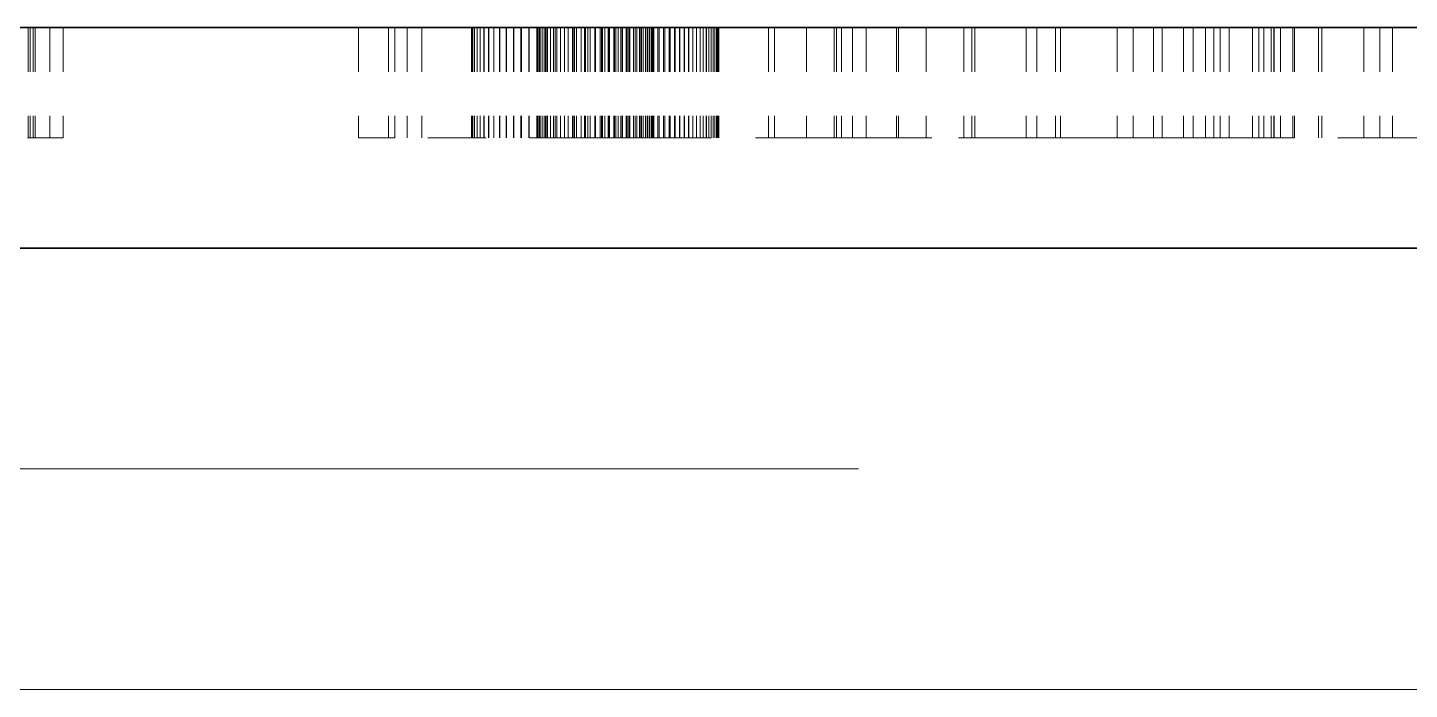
# Model space of a CAD drawing. Extents: x 23 to 587, y 4 to 413.
# Drawn here: x 114.291 to 117.423, y 247.85 to 249.35 of the extents above; entities that cross this region are included whole.
import ezdxf

# ---------------------------------------------------------------- set-up
doc = ezdxf.new("R2010")
doc.units = 0
doc.linetypes.add('DASHED', pattern=[15, 12, -3])
doc.layers.get('0').update_dxf_attribs({"lineweight": 13})

# ---------------------------------------------------------------- blocks, each defined once
blk = doc.blocks.new('BLOCK6915')
at = {"color": 7, "lineweight": 35}
for p, q in [((63, 70.5), (17, 70.5)), ((68, 69.5), (-68, 69.5)), ((63, 69.5), (17, 69.5))]:
    blk.add_line(p, q, dxfattribs=at)
at = {"color": 7, "linetype": 'DASHED', "lineweight": 13, "ltscale": 0.0125}
for p, q in [((49.2355, 70.5), (49.2355, 70)), ((49.2455, 70.5), (49.2455, 70)), ((49.2583, 70.5), (49.2583, 70)), ((49.2678, 70.5), (49.2678, 70)), ((49.3341, 70.5), (49.3341, 70)), ((49.3942, 70.5), (49.3942, 70)), ((50.7328, 70.5), (50.7328, 70)), ((50.8686, 70.5), (50.8686, 70)), ((50.8972, 70.5), (50.8972, 70)), ((50.9535, 70.5), (50.9535, 70)), ((51.0203, 70.5), (51.0203, 70)), ((51.2454, 70.5), (51.2454, 70)), ((51.247, 70.5), (51.247, 70)), ((51.247, 70.5), (51.247, 70)), ((51.2517, 70.5), (51.2517, 70)), ((51.2518, 70.5), (51.2518, 70)), ((51.2596, 70.5), (51.2596, 70)), ((51.2597, 70.5), (51.2597, 70)), ((51.2706, 70.5), (51.2706, 70)), ((51.2709, 70.5), (51.2709, 70)), ((51.2848, 70.5), (51.2848, 70)), ((51.2852, 70.5), (51.2852, 70)), ((51.3021, 70.5), (51.3021, 70)), ((51.3027, 70.5), (51.3027, 70)), ((51.3226, 70.5), (51.3226, 70)), ((51.3234, 70.5), (51.3234, 70)), ((51.3463, 70.5), (51.3463, 70)), ((51.3472, 70.5), (51.3472, 70)), ((51.373, 70.5), (51.373, 70)), ((51.3743, 70.5), (51.3743, 70)), ((51.403, 70.5), (51.403, 70)), ((51.4045, 70.5), (51.4045, 70)), ((51.4354, 70.5), (51.4354, 70)), ((51.4372, 70.5), (51.4372, 70)), ((51.4696, 70.5), (51.4696, 70)), ((51.4715, 70.5), (51.4715, 70)), ((51.5055, 70.5), (51.5055, 70)), ((51.5074, 70.5), (51.5074, 70)), ((51.5411, 70.5), (51.5411, 70)), ((51.5419, 70.5), (51.5419, 70)), ((51.5419, 70.5), (51.5419, 70)), ((51.5433, 70.5), (51.5433, 70)), ((51.5442, 70.5), (51.5442, 70)), ((51.5442, 70.5), (51.5442, 70)), ((51.545, 70.5), (51.545, 70)), ((51.548, 70.5), (51.548, 70)), ((51.548, 70.5), (51.548, 70)), ((51.5533, 70.5), (51.5533, 70)), ((51.5533, 70.5), (51.5533, 70)), ((51.5602, 70.5), (51.5602, 70)), ((51.5602, 70.5), (51.5602, 70)), ((51.5686, 70.5), (51.5686, 70)), ((51.5686, 70.5), (51.5686, 70)), ((51.5785, 70.5), (51.5785, 70)), ((51.5785, 70.5), (51.5785, 70)), ((51.5828, 70.5), (51.5828, 70)), ((51.5842, 70.5), (51.5842, 70)), ((51.5899, 70.5), (51.5899, 70)), ((51.5899, 70.5), (51.5899, 70)), ((51.6029, 70.5), (51.6029, 70)), ((51.6029, 70.5), (51.6029, 70)), ((51.6173, 70.5), (51.6173, 70)), ((51.6173, 70.5), (51.6173, 70)), ((51.6241, 70.5), (51.6241, 70)), ((51.6251, 70.5), (51.6251, 70)), ((51.633, 70.5), (51.633, 70)), ((51.633, 70.5), (51.633, 70)), ((51.6493, 70.5), (51.6493, 70)), ((51.6493, 70.5), (51.6493, 70)), ((51.6663, 70.5), (51.6663, 70)), ((51.6663, 70.5), (51.6663, 70)), ((51.6672, 70.5), (51.6672, 70)), ((51.6676, 70.5), (51.6676, 70)), ((51.6841, 70.5), (51.6841, 70)), ((51.6841, 70.5), (51.6841, 70)), ((51.7026, 70.5), (51.7026, 70)), ((51.7026, 70.5), (51.7026, 70)), ((51.7066, 70.5), (51.7066, 70)), ((51.7118, 70.5), (51.7118, 70)), ((51.7121, 70.5), (51.7121, 70)), ((51.7219, 70.5), (51.7219, 70)), ((51.7219, 70.5), (51.7219, 70)), ((51.7419, 70.5), (51.7419, 70)), ((51.7419, 70.5), (51.7419, 70)), ((51.7576, 70.5), (51.7576, 70)), ((51.7587, 70.5), (51.7587, 70)), ((51.7626, 70.5), (51.7626, 70)), ((51.7626, 70.5), (51.7626, 70)), ((51.7726, 70.5), (51.7726, 70)), ((51.784, 70.5), (51.784, 70)), ((51.784, 70.5), (51.784, 70)), ((51.8051, 70.5), (51.8051, 70)), ((51.8061, 70.5), (51.8061, 70)), ((51.8061, 70.5), (51.8061, 70)), ((51.8071, 70.5), (51.8071, 70)), ((51.8283, 70.5), (51.8283, 70)), ((51.8283, 70.5), (51.8283, 70)), ((51.8348, 70.5), (51.8348, 70)), ((51.8388, 70.5), (51.8388, 70)), ((51.8497, 70.5), (51.8497, 70)), ((51.8497, 70.5), (51.8497, 70)), ((51.8643, 70.5), (51.8643, 70)), ((51.8698, 70.5), (51.8698, 70)), ((51.8704, 70.5), (51.8704, 70)), ((51.8704, 70.5), (51.8704, 70)), ((51.8904, 70.5), (51.8904, 70)), ((51.8904, 70.5), (51.8904, 70)), ((51.8935, 70.5), (51.8935, 70)), ((51.9002, 70.5), (51.9002, 70)), ((51.9097, 70.5), (51.9097, 70)), ((51.9097, 70.5), (51.9097, 70)), ((51.9224, 70.5), (51.9224, 70)), ((51.9283, 70.5), (51.9283, 70)), ((51.9283, 70.5), (51.9283, 70)), ((51.93, 70.5), (51.93, 70)), ((51.9461, 70.5), (51.9461, 70)), ((51.9461, 70.5), (51.9461, 70)), ((51.951, 70.5), (51.951, 70)), ((51.9592, 70.5), (51.9592, 70)), ((51.9633, 70.5), (51.9633, 70)), ((51.9633, 70.5), (51.9633, 70)), ((51.9794, 70.5), (51.9794, 70)), ((51.9797, 70.5), (51.9797, 70)), ((51.9797, 70.5), (51.9797, 70)), ((51.9878, 70.5), (51.9878, 70)), ((51.9954, 70.5), (51.9954, 70)), ((51.9954, 70.5), (51.9954, 70)), ((52.0075, 70.5), (52.0075, 70)), ((52.0094, 70.5), (52.0094, 70)), ((52.01, 70.5), (52.01, 70)), ((52.01, 70.5), (52.01, 70)), ((52.0158, 70.5), (52.0158, 70)), ((52.023, 70.5), (52.023, 70)), ((52.023, 70.5), (52.023, 70)), ((52.0345, 70.5), (52.0345, 70)), ((52.0345, 70.5), (52.0345, 70)), ((52.0353, 70.5), (52.0353, 70)), ((52.0432, 70.5), (52.0432, 70)), ((52.0445, 70.5), (52.0445, 70)), ((52.0445, 70.5), (52.0445, 70)), ((52.053, 70.5), (52.053, 70)), ((52.053, 70.5), (52.053, 70)), ((52.0599, 70.5), (52.0599, 70)), ((52.0599, 70.5), (52.0599, 70)), ((52.0628, 70.5), (52.0628, 70)), ((52.0652, 70.5), (52.0652, 70)), ((52.0652, 70.5), (52.0652, 70)), ((52.0691, 70.5), (52.0691, 70)), ((52.0691, 70.5), (52.0691, 70)), ((52.07, 70.5), (52.07, 70)), ((52.0714, 70.5), (52.0714, 70)), ((52.0714, 70.5), (52.0714, 70)), ((52.0721, 70.5), (52.0721, 70)), ((52.0901, 70.5), (52.0901, 70)), ((52.0962, 70.5), (52.0962, 70)), ((52.1165, 70.5), (52.1165, 70)), ((52.1215, 70.5), (52.1215, 70)), ((52.1417, 70.5), (52.1417, 70)), ((52.1456, 70.5), (52.1456, 70)), ((52.1656, 70.5), (52.1656, 70)), ((52.1686, 70.5), (52.1686, 70)), ((52.1881, 70.5), (52.1881, 70)), ((52.1903, 70.5), (52.1903, 70)), ((52.2094, 70.5), (52.2094, 70)), ((52.2109, 70.5), (52.2109, 70)), ((52.2293, 70.5), (52.2293, 70)), ((52.2303, 70.5), (52.2303, 70)), ((52.248, 70.5), (52.248, 70)), ((52.2486, 70.5), (52.2486, 70)), ((52.2654, 70.5), (52.2654, 70)), ((52.2656, 70.5), (52.2656, 70)), ((52.2815, 70.5), (52.2815, 70)), ((52.2815, 70.5), (52.2815, 70)), ((52.2962, 70.5), (52.2962, 70)), ((52.2962, 70.5), (52.2962, 70)), ((52.3096, 70.5), (52.3096, 70)), ((52.3096, 70.5), (52.3096, 70)), ((52.3103, 70.5), (52.3103, 70)), ((52.3216, 70.5), (52.3216, 70)), ((52.3216, 70.5), (52.3216, 70)), ((52.3322, 70.5), (52.3322, 70)), ((52.3322, 70.5), (52.3322, 70)), ((52.3414, 70.5), (52.3414, 70)), ((52.3414, 70.5), (52.3414, 70)), ((52.3492, 70.5), (52.3492, 70)), ((52.3492, 70.5), (52.3492, 70)), ((52.3555, 70.5), (52.3555, 70)), ((52.3555, 70.5), (52.3555, 70)), ((52.3605, 70.5), (52.3605, 70)), ((52.3605, 70.5), (52.3605, 70)), ((52.364, 70.5), (52.364, 70)), ((52.364, 70.5), (52.364, 70)), ((52.3661, 70.5), (52.3661, 70)), ((52.3661, 70.5), (52.3661, 70)), ((52.3668, 70.5), (52.3668, 70)), ((52.5916, 70.5), (52.5916, 70)), ((52.6185, 70.5), (52.6185, 70)), ((52.7646, 70.5), (52.7646, 70)), ((52.8894, 70.5), (52.8894, 70)), ((52.8999, 70.5), (52.8999, 70)), ((52.9224, 70.5), (52.9224, 70)), ((52.9726, 70.5), (52.9726, 70)), ((53.0337, 70.5), (53.0337, 70)), ((53.1726, 70.5), (53.1726, 70)), ((53.181, 70.5), (53.181, 70)), ((53.3058, 70.5), (53.3058, 70)), ((53.4777, 70.5), (53.4777, 70)), ((53.5138, 70.5), (53.5138, 70)), ((53.5271, 70.5), (53.5271, 70)), ((53.7591, 70.5), (53.7591, 70)), ((53.8085, 70.5), (53.8085, 70)), ((53.8924, 70.5), (53.8924, 70)), ((53.9157, 70.5), (53.9157, 70)), ((54.1726, 70.5), (54.1726, 70)), ((54.1726, 70.5), (54.1726, 70)), ((54.2451, 70.5), (54.2451, 70)), ((54.3365, 70.5), (54.3365, 70)), ((54.3761, 70.5), (54.3761, 70)), ((54.4733, 70.5), (54.4733, 70)), ((54.5163, 70.5), (54.5163, 70)), ((54.5726, 70.5), (54.5726, 70)), ((54.6097, 70.5), (54.6097, 70)), ((54.6393, 70.5), (54.6393, 70)), ((54.68, 70.5), (54.68, 70)), ((54.7853, 70.5), (54.7853, 70)), ((54.8139, 70.5), (54.8139, 70)), ((54.8365, 70.5), (54.8365, 70)), ((54.8702, 70.5), (54.8702, 70)), ((54.8826, 70.5), (54.8826, 70)), ((54.8839, 70.5), (54.8839, 70)), ((54.9125, 70.5), (54.9125, 70)), ((54.9688, 70.5), (54.9688, 70)), ((54.9757, 70.5), (54.9757, 70)), ((55.0844, 70.5), (55.0844, 70)), ((55.0995, 70.5), (55.0995, 70)), ((55.2901, 70.5), (55.2901, 70)), ((55.3627, 70.5), (55.3627, 70)), ((55.4208, 70.5), (55.4208, 70))]:
    blk.add_line(p, q, dxfattribs=at)
at = {"color": 7, "lineweight": 35, "ltscale": 5.7225e-05}
blk.add_line((51.5442, 70.5), (51.5419, 70.5), dxfattribs=at)
at = {"color": 7, "lineweight": 35, "ltscale": 9.5375e-05}
blk.add_line((51.548, 70.5), (51.5442, 70.5), dxfattribs=at)
at = {"color": 7, "lineweight": 35, "ltscale": 0.000133325}
blk.add_line((51.5533, 70.5), (51.548, 70.5), dxfattribs=at)
at = {"color": 7, "lineweight": 35, "ltscale": 0.000171475}
blk.add_line((51.5602, 70.5), (51.5533, 70.5), dxfattribs=at)
at = {"color": 7, "lineweight": 35, "ltscale": 0.0002096}
blk.add_line((51.5686, 70.5), (51.5602, 70.5), dxfattribs=at)
at = {"color": 7, "lineweight": 35, "ltscale": 0.000247775}
blk.add_line((51.5785, 70.5), (51.5686, 70.5), dxfattribs=at)
at = {"color": 7, "lineweight": 35, "ltscale": 0.000285925}
blk.add_line((51.5899, 70.5), (51.5785, 70.5), dxfattribs=at)
at = {"color": 7, "lineweight": 35, "ltscale": 0.00032385}
blk.add_line((51.6029, 70.5), (51.5899, 70.5), dxfattribs=at)
at = {"color": 7, "lineweight": 35, "ltscale": 0.0003622}
blk.add_line((51.6173, 70.5), (51.6029, 70.5), dxfattribs=at)
at = {"color": 7, "lineweight": 35, "ltscale": 0.00039025}
blk.add_line((51.633, 70.5), (51.6173, 70.5), dxfattribs=at)
at = {"color": 7, "lineweight": 35, "ltscale": 0.000408375}
blk.add_line((51.6493, 70.5), (51.633, 70.5), dxfattribs=at)
at = {"color": 7, "lineweight": 35, "ltscale": 0.000426475}
blk.add_line((51.6663, 70.5), (51.6493, 70.5), dxfattribs=at)
at = {"color": 7, "lineweight": 35, "ltscale": 0.0004448}
blk.add_line((51.6841, 70.5), (51.6663, 70.5), dxfattribs=at)
at = {"color": 7, "lineweight": 35, "ltscale": 0.000462725}
blk.add_line((51.7026, 70.5), (51.6841, 70.5), dxfattribs=at)
at = {"color": 7, "lineweight": 35, "ltscale": 0.000481025}
blk.add_line((51.7219, 70.5), (51.7026, 70.5), dxfattribs=at)
at = {"color": 7, "lineweight": 35, "ltscale": 0.00049915}
blk.add_line((51.7419, 70.5), (51.7219, 70.5), dxfattribs=at)
at = {"color": 7, "lineweight": 35, "ltscale": 0.000517475}
blk.add_line((51.7626, 70.5), (51.7419, 70.5), dxfattribs=at)
at = {"color": 7, "lineweight": 35, "ltscale": 0.000535375}
blk.add_line((51.784, 70.5), (51.7626, 70.5), dxfattribs=at)
at = {"color": 7, "lineweight": 35, "ltscale": 0.000553725}
blk.add_line((51.8061, 70.5), (51.784, 70.5), dxfattribs=at)
at = {"color": 7, "lineweight": 35, "ltscale": 0.000553875}
blk.add_line((51.8283, 70.5), (51.8061, 70.5), dxfattribs=at)
at = {"color": 7, "lineweight": 35, "ltscale": 0.000535775}
blk.add_line((51.8497, 70.5), (51.8283, 70.5), dxfattribs=at)
at = {"color": 7, "lineweight": 35, "ltscale": 0.00051805}
blk.add_line((51.8704, 70.5), (51.8497, 70.5), dxfattribs=at)
at = {"color": 7, "lineweight": 35, "ltscale": 0.0005001}
blk.add_line((51.8904, 70.5), (51.8704, 70.5), dxfattribs=at)
at = {"color": 7, "lineweight": 35, "ltscale": 0.000482175}
blk.add_line((51.9097, 70.5), (51.8904, 70.5), dxfattribs=at)
at = {"color": 7, "lineweight": 35, "ltscale": 0.00046425}
blk.add_line((51.9283, 70.5), (51.9097, 70.5), dxfattribs=at)
at = {"color": 7, "lineweight": 35, "ltscale": 0.000446325}
blk.add_line((51.9461, 70.5), (51.9283, 70.5), dxfattribs=at)
at = {"color": 7, "lineweight": 35, "ltscale": 0.000428575}
blk.add_line((51.9633, 70.5), (51.9461, 70.5), dxfattribs=at)
at = {"color": 7, "lineweight": 35, "ltscale": 0.00041065}
blk.add_line((51.9797, 70.5), (51.9633, 70.5), dxfattribs=at)
at = {"color": 7, "lineweight": 35, "ltscale": 0.000392525}
blk.add_line((51.9954, 70.5), (51.9797, 70.5), dxfattribs=at)
at = {"color": 7, "lineweight": 35, "ltscale": 0.0003645}
blk.add_line((52.01, 70.5), (51.9954, 70.5), dxfattribs=at)
at = {"color": 7, "lineweight": 35, "ltscale": 0.000326175}
blk.add_line((52.023, 70.5), (52.01, 70.5), dxfattribs=at)
at = {"color": 7, "lineweight": 35, "ltscale": 0.0002878}
blk.add_line((52.0345, 70.5), (52.023, 70.5), dxfattribs=at)
at = {"color": 7, "lineweight": 35, "ltscale": 0.0002493}
blk.add_line((52.0445, 70.5), (52.0345, 70.5), dxfattribs=at)
at = {"color": 7, "lineweight": 35, "ltscale": 0.00021115}
blk.add_line((52.053, 70.5), (52.0445, 70.5), dxfattribs=at)
at = {"color": 7, "lineweight": 35, "ltscale": 0.0001726}
blk.add_line((52.0599, 70.5), (52.053, 70.5), dxfattribs=at)
at = {"color": 7, "lineweight": 35, "ltscale": 0.000134275}
blk.add_line((52.0652, 70.5), (52.0599, 70.5), dxfattribs=at)
at = {"color": 7, "lineweight": 35, "ltscale": 9.595e-05}
blk.add_line((52.0691, 70.5), (52.0652, 70.5), dxfattribs=at)
at = {"color": 7, "lineweight": 35, "ltscale": 5.76e-05}
blk.add_line((52.0714, 70.5), (52.0691, 70.5), dxfattribs=at)
at = {"color": 7, "lineweight": 35, "ltscale": 0.005167}
blk.add_line((54.68, 70.5), (54.4733, 70.5), dxfattribs=at)
at = {"color": 7, "lineweight": 35, "ltscale": 0.005065}
blk.add_line((54.8826, 70.5), (54.68, 70.5), dxfattribs=at)
at = {"color": 7, "linetype": 'DASHED', "lineweight": 13, "ltscale": 0.000856328}
blk.add_line((49.2678, 70), (49.2336, 70), dxfattribs=at)
at = {"color": 7, "linetype": 'DASHED', "lineweight": 13, "ltscale": 0.003158}
blk.add_line((49.3942, 70), (49.2678, 70), dxfattribs=at)
at = {"color": 7, "linetype": 'DASHED', "lineweight": 13, "ltscale": 0.003395}
blk.add_line((50.8686, 70), (50.7328, 70), dxfattribs=at)
at = {"color": 7, "linetype": 'DASHED', "lineweight": 13, "ltscale": 0.000716221}
blk.add_line((50.8972, 70), (50.8686, 70), dxfattribs=at)
at = {"color": 7, "linetype": 'DASHED', "lineweight": 13, "ltscale": 0.021884}
blk.add_line((51.7726, 70), (50.8972, 70), dxfattribs=at)
at = {"color": 7, "linetype": 'DASHED', "lineweight": 13, "ltscale": 0.06}
blk.add_line((54.1726, 70), (51.7726, 70), dxfattribs=at)
at = {"color": 7, "linetype": 'DASHED', "lineweight": 13, "ltscale": 0.035}
blk.add_line((54.5726, 70), (53.1726, 70), dxfattribs=at)
at = {"color": 7, "linetype": 'DASHED', "lineweight": 13, "ltscale": 0.05}
blk.add_line((56.5726, 70), (54.5726, 70), dxfattribs=at)
at = {"color": 7, "linetype": 'DASHED', "lineweight": 13}
for p, q in [((68, 68.5), (-68, 68.5)), ((68, 67.5), (-68, 67.5)), ((68, 67.5), (-68, 67.5)), ((-68, 67.5), (68, 67.5))]:
    blk.add_line(p, q, dxfattribs=at)
at = {"color": 7, "lineweight": 13}
blk.add_line((68, 67.5), (-68, 67.5), dxfattribs=at)

msp = doc.modelspace()

# ---------------------------------------------------------------- block references
at = {"lineweight": 0, "xscale": 0.5, "yscale": 0.5, "zscale": 0.5}
msp.add_blockref('BLOCK6915', (89.6743, 214.1001), dxfattribs=at)

doc.saveas('drawing.dxf')
